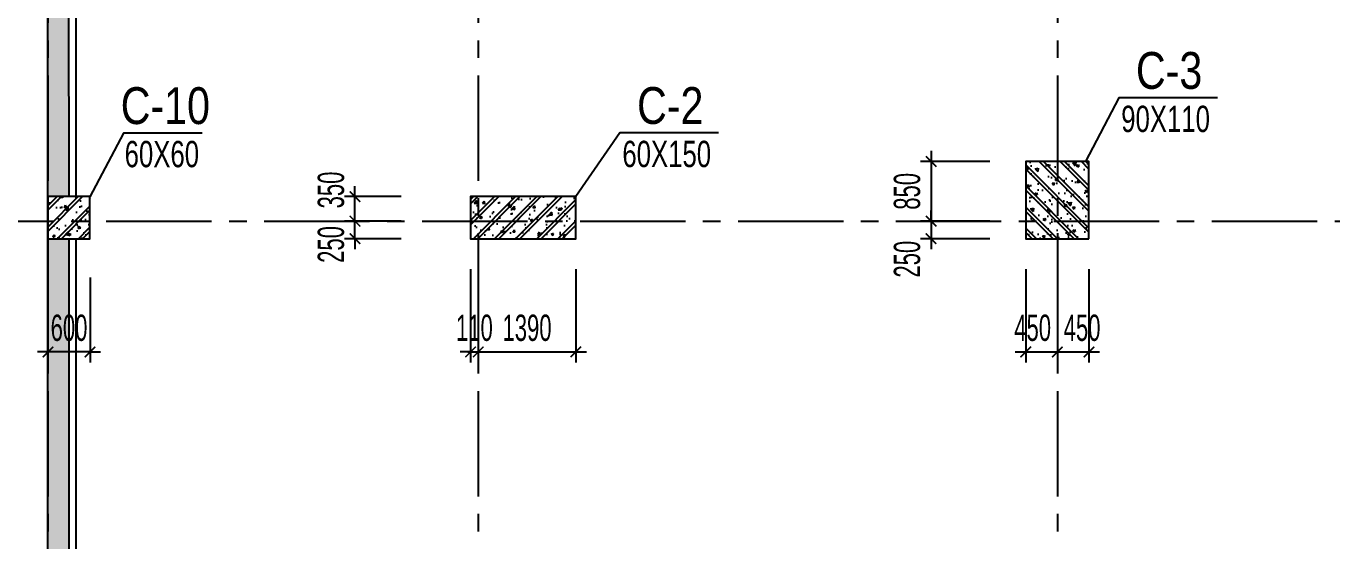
# Model space of a CAD drawing. Extents: x 1719887 to 1865417, y -150890 to 59748.
# Drawn here: x 1731479 to 1750081, y -11816 to -4479 of the extents above; entities that cross this region are included whole.
import ezdxf
from ezdxf.enums import TextEntityAlignment as Align

# ---------------------------------------------------------------- set-up
doc = ezdxf.new("R2010")
doc.units = 0
doc.header["$LTSCALE"] = 1000
doc.header["$MEASUREMENT"] = 0
doc.header["$PDMODE"] = 3
doc.linetypes.add('CENTER2', pattern=[1.125, 0.75, -0.125, 0.125, -0.125])
doc.layers.get('0').update_dxf_attribs({"linetype": 'CONTINUOUS'})
doc.layers.get('Defpoints').update_dxf_attribs({"linetype": 'CONTINUOUS'})
for name, color, linetype in [('CDC.01.AXIS', 160, 'CENTER2'), ('CDC.02.DIM', 1, 'CONTINUOUS'), ('CDC.05.STEEL', 4, 'CONTINUOUS'), ('CDC.06.TEXT', 2, 'CONTINUOUS'), ('CDC.10.HATCH', 9, 'CONTINUOUS'), ('CDC.11.NOTE', 8, 'CONTINUOUS')]:
    doc.layers.add(name, color=color, linetype=linetype)
doc.styles.add('ARIAL', font='arial.ttf', dxfattribs={"width": 0.6})
doc.dimstyles.new('D150', dxfattribs={"dimscale": 150, "dimtxt": 2.5, "dimasz": 1, "dimexe": 1, "dimexo": 0, "dimgap": 1, "dimtad": 1, "dimdec": 0, "dimdsep": 46, "dimtxsty": 'ARIAL', "dimblk": 'ARCHTICK', "dimcen": 1, "dimdle": 1, "dimclrd": 1, "dimclre": 1, "dimclrt": 2, "dimadec": 0, "dimazin": 0, "dimtfac": 0.00072, "dimtdec": 0, "dimtix": 1, "dimtmove": 2, "dimatfit": 3, "dimldrblk": 'ARCHTICK', "dimfxl": 1, "dimtolj": 1, "dimlwd": -1, "dimlwe": -1, "dimarcsym": 0})

# ---------------------------------------------------------------- blocks, each defined once
blk = doc.blocks.new('TH1')
at = {"layer": 'CDC.10.HATCH'}
h = blk.add_hatch(dxfattribs=at)
h.set_pattern_fill('CHAU-01', color=256, scale=80, style=0, pattern_type=2)
h.set_pattern_definition([(50, (0, 0), (573.80815, -50.20171), [60, -660]), (355, (0, 0), (-111.00107, 601.7537), [48, -528]), (100.4514, (47.8, -4.2), (462.8075, 551.55163), [50.99215, -560.91369]), (46.1842, (0, 160), (853.79284, -132.4152), [90, -990]), (96.6356, (71.15, 149), (747.73016, 779.2943), [76.48823, -841.3704]), (351.1842, (0, 160), (747.72956, 779.2949), [72, -792]), (21, (80, 120), (477.52564, -322.09511), [60, -660]), (326, (80, 120), (194.65227, 580.12004), [48, -528]), (71.4514, (119.8, 93.16), (672.1781, 258.0244), [50.99215, -560.91369]), (37.5, (0, 0), (9.727884, 266.315083), [0, -521.6, 0, -536, 0, -530]), (7.5, (0, 0), (210.45563, 315.52937), [0, -305.6, 0, -509.6, 0, -202]), (327.5, (-178.4, 0), (427.05795, -18.043897), [0, -200, 0, -624, 0, -828]), (317.5, (-258.4, 0), (466.548935, 80.083986), [0, -260, 0, -414.4, 0, -588]), (45, (0, 0), (-240.416306, 240.416306), []), (45, (0, 98), (-240.416306, 240.416306), [])])
h.paths.add_polyline_path([(1734850, -103598), (1734550, -103598), (1734550, -110158), (1734850, -110158)])
h.paths.add_polyline_path([(1734849, -96348), (1734549, -96348), (1734550, -102998), (1734850, -102998)])
h.paths.add_polyline_path([(1734849, -87748), (1734549, -87748), (1734549, -95748), (1734849, -95748)])
h.paths.add_polyline_path([(1734849, -80497), (1734549, -80497), (1734549, -87148), (1734849, -87148)])
h.paths.add_polyline_path([(1734849, -73338), (1734549, -73338), (1734549, -79897), (1734849, -79897)])
h.paths.add_polyline_path([(1734849, -68421), (1734549, -68421), (1734549, -72738), (1734849, -72738)])
h.paths.add_polyline_path([(1738394, -64148), (1740570, -64148), (1740570, -63848), (1738264, -63848), (1734549, -67821), (1734960, -67821)])
h = blk.add_hatch(dxfattribs=at)
h.set_pattern_fill('CHAU-01', color=256, scale=50, style=0, pattern_type=2)
h.set_pattern_definition([(310, (-16500, -183495.4), (358.63009, 31.376067), [37.5, -412.5]), (5, (-16500, -183495.4), (-69.37567, -376.09607), [30, -330]), (259.5486, (-16470.1, -183492.77), (289.25469, -344.71977), [31.870095, -350.571056]), (313.8158, (-16500, -183595.4), (533.62052, 82.75951), [56.25, -618.75]), (263.3644, (-16455.53, -183588.5), (467.33135, -487.05894), [47.80514, -525.8565]), (8.8158, (-16500, -183595.4), (467.33097, -487.0593), [45, -495]), (339, (-16450, -183570.4), (298.453526, 201.309445), [37.5, -412.5]), (34, (-16450, -183570.4), (121.657666, -362.57502), [30, -330]), (288.5486, (-16425.13, -183553.6), (420.111314, -161.26525), [31.870095, -350.571056]), (322.5, (-16500, -183495.39), (6.079928, -166.446927), [0, -326, 0, -335, 0, -331.25]), (352.5, (-16500, -183495.39), (131.534769, -197.205856), [0, -191, 0, -318.5, 0, -126.25]), (32.5, (-16611.5, -183495.39), (266.911218, 11.277436), [0, -125, 0, -390, 0, -517.5]), (42.5, (-16661.5, -183495.39), (291.593085, -50.05249), [0, -162.5, 0, -259, 0, -367.5]), (315, (-16500, -183495.39), (-150.26019, -150.26019), []), (315, (-16500, -183556.64), (-150.26019, -150.26019), [])])
h.paths.add_polyline_path([(1748930, -103598), (1748480, -103598), (1748480, -103348), (1748930, -103348)])
h.paths.add_polyline_path([(1748930, -103348), (1748480, -103348), (1748480, -102498), (1748930, -102498)])
h.paths.add_polyline_path([(1749380, -103348), (1748930, -103348), (1748930, -102498), (1749380, -102498)])
h.paths.add_polyline_path([(1749380, -103598), (1748930, -103598), (1748930, -103348), (1749380, -103348)])
h = blk.add_hatch(dxfattribs=at)
h.set_pattern_fill('CHAU-01', color=256, scale=50, angle=270, style=0, pattern_type=2)
h.set_pattern_definition([(220, (3483904.8, -410319.12), (31.376067, -358.63009), [37.5, -412.5]), (275, (3483904.8, -410319.1), (-376.09607, 69.37567), [30, -330]), (169.5486, (3483907.43, -410349), (-344.71977, -289.25469), [31.870095, -350.571056]), (223.8158, (3483804.8, -410319.1), (82.75951, -533.62052), [56.25, -618.75]), (173.3644, (3483811.7, -410363.6), (-487.05894, -467.33135), [47.80514, -525.8565]), (278.8158, (3483804.8, -410319.1), (-487.0593, -467.33097), [45, -495]), (249, (3483829.8, -410369.12), (201.309445, -298.453526), [37.5, -412.5]), (304, (3483829.8, -410369.1), (-362.57502, -121.657666), [30, -330]), (198.5486, (3483846.6, -410394), (-161.26525, -420.111314), [31.870095, -350.571056]), (232.5, (3483904.81, -410319.12), (-166.446927, -6.079928), [0, -326, 0, -335, 0, -331.25]), (262.5, (3483904.81, -410319.12), (-197.205856, -131.534769), [0, -191, 0, -318.5, 0, -126.25]), (302.5, (3483904.81, -410207.62), (11.277436, -266.911218), [0, -125, 0, -390, 0, -517.5]), (312.5, (3483904.81, -410157.62), (-50.05249, -291.593085), [0, -162.5, 0, -259, 0, -367.5]), (225, (3483904.81, -410319.12), (-150.26019, 150.26019), []), (225, (3483843.56, -410319.12), (-150.26019, 150.26019), [])])
h.paths.add_polyline_path([(1734548, -103598), (1735148, -103598), (1735148, -102998), (1734548, -102998)])
h = blk.add_hatch(dxfattribs=at)
h.set_pattern_fill('CHAU-01', color=256, scale=50, style=0, pattern_type=2)
h.set_pattern_definition([(50, (0, 0), (358.63009, -31.376067), [37.5, -412.5]), (355, (0, 0), (-69.37567, 376.09607), [30, -330]), (100.4514, (29.9, -2.6), (289.25469, 344.71977), [31.870095, -350.571056]), (46.1842, (0, 100), (533.62052, -82.75951), [56.25, -618.75]), (96.6356, (44.47, 93.1), (467.33135, 487.05894), [47.80514, -525.8565]), (351.1842, (0, 100), (467.33097, 487.0593), [45, -495]), (21, (50, 75), (298.453526, -201.309445), [37.5, -412.5]), (326, (50, 75), (121.657666, 362.57502), [30, -330]), (71.4514, (74.87, 58.22), (420.111314, 161.26525), [31.870095, -350.571056]), (37.5, (0, 0), (6.079928, 166.446927), [0, -326, 0, -335, 0, -331.25]), (7.5, (0, 0), (131.534769, 197.205856), [0, -191, 0, -318.5, 0, -126.25]), (327.5, (-111.5, 0), (266.911218, -11.277436), [0, -125, 0, -390, 0, -517.5]), (317.5, (-161.5, 0), (291.593085, 50.05249), [0, -162.5, 0, -259, 0, -367.5]), (45, (0, 0), (-150.26019, 150.26019), []), (45, (0, 61.25), (-150.26019, 150.26019), [])])
h.paths.add_polyline_path([(1742070, -102998), (1740680, -102998), (1740680, -103348), (1742070, -103348)])
h.paths.add_polyline_path([(1742070, -103348), (1740680, -103348), (1740680, -103598), (1742070, -103598)])
h.paths.add_polyline_path([(1740680, -103348), (1740570, -103348), (1740570, -103598), (1740680, -103598)])
h.paths.add_polyline_path([(1740680, -102998), (1740570, -102998), (1740570, -103348), (1740680, -103348)])
at = {"layer": 'CDC.01.AXIS', "ltscale": 2}
for p, q in [((1734550, -63021), (1734550, -119734)), ((1740680, -63021), (1740680, -119734)), ((1748930, -63021), (1748930, -119734)), ((1733131, -103348), (1840145, -103348))]:
    blk.add_line(p, q, dxfattribs=at)
at = {"layer": 'CDC.05.STEEL'}
for p, q in [((1734550, -119137), (1734549, -67821)), ((1734850, -102998), (1734849, -96348)), ((1734950, -102998), (1734949, -96348)), ((1734850, -110158), (1734850, -103598)), ((1734950, -110158), (1734950, -103598))]:
    blk.add_line(p, q, dxfattribs=at)
at = {"layer": 'CDC.05.STEEL', "ltscale": 2000}
for points in [[(1749380, -103598), (1749380, -102498), (1748480, -102498), (1748480, -103598)], [(1734548, -102998), (1734548, -103598), (1735148, -103598), (1735148, -102998)], [(1742070, -102998), (1740570, -102998), (1740570, -103598), (1742070, -103598)]]:
    blk.add_lwpolyline(points, close=True, dxfattribs=at)
blk = doc.blocks.new('_ARCHTICK')
at = {"color": 0, "linetype": 'ByBlock', "const_width": 0.15}
blk.add_lwpolyline([(-0.5, -0.5), (0.5, 0.5)], dxfattribs=at)
blk = doc.blocks.new('*D587')
at = {"layer": 'CDC.02.DIM', "color": 1, "transparency": 16777216}
for p, q in [((1737810, -7941), (1737810, -9273)), ((1737920, -7941), (1737920, -9273)), ((1737810, -9123), (1737660, -9123)), ((1737810, -9123), (1737920, -9123)), ((1737920, -9123), (1738070, -9123))]:
    blk.add_line(p, q, dxfattribs=at)
at = {"layer": 'Defpoints', "color": 0, "transparency": 16777216}
for p in [(1737810, -7941), (1737920, -7941), (1737920, -9123)]:
    blk.add_point(p, dxfattribs=at)
at = {"layer": 'CDC.02.DIM', "color": 1, "transparency": 16777216, "xscale": 150, "yscale": 150, "zscale": 150}
blk.add_blockref('_ARCHTICK', (1737810, -9123), dxfattribs=at)
at = {"layer": 'CDC.02.DIM', "color": 1, "transparency": 16777216, "xscale": 150, "yscale": 150, "zscale": 150, "rotation": 180}
blk.add_blockref('_ARCHTICK', (1737920, -9123), dxfattribs=at)
at = {"layer": 'CDC.02.DIM', "color": 2, "transparency": 16777216, "insert": (1737865, -8781), "char_height": 375, "attachment_point": 5, "style": 'ARIAL'}
blk.add_mtext('\\A1;110', dxfattribs=at)
blk = doc.blocks.new('*D588')
at = {"layer": 'CDC.02.DIM', "color": 1, "transparency": 16777216}
for p, q in [((1737920, -7941), (1737920, -9273)), ((1739310, -7941), (1739310, -9273)), ((1737770, -9123), (1739460, -9123))]:
    blk.add_line(p, q, dxfattribs=at)
at = {"layer": 'Defpoints', "color": 0, "transparency": 16777216}
for p in [(1737920, -7941), (1739310, -7941), (1739310, -9123)]:
    blk.add_point(p, dxfattribs=at)
at = {"layer": 'CDC.02.DIM', "color": 1, "transparency": 16777216, "xscale": 150, "yscale": 150, "zscale": 150, "rotation": 180}
blk.add_blockref('_ARCHTICK', (1737920, -9123), dxfattribs=at)
at = {"layer": 'CDC.02.DIM', "color": 1, "transparency": 16777216, "xscale": 150, "yscale": 150, "zscale": 150}
blk.add_blockref('_ARCHTICK', (1739310, -9123), dxfattribs=at)
at = {"layer": 'CDC.02.DIM', "color": 2, "transparency": 16777216, "insert": (1738615, -8781), "char_height": 375, "attachment_point": 5, "style": 'ARIAL'}
blk.add_mtext('\\A1;1390', dxfattribs=at)
blk = doc.blocks.new('*D589')
at = {"layer": 'CDC.02.DIM', "color": 1, "transparency": 16777216}
for p, q in [((1745720, -7941), (1745720, -9273)), ((1746170, -7941), (1746170, -9273)), ((1745570, -9123), (1746320, -9123))]:
    blk.add_line(p, q, dxfattribs=at)
at = {"layer": 'Defpoints', "color": 0, "transparency": 16777216}
for p in [(1745720, -7941), (1746170, -7941), (1746170, -9123)]:
    blk.add_point(p, dxfattribs=at)
at = {"layer": 'CDC.02.DIM', "color": 1, "transparency": 16777216, "xscale": 150, "yscale": 150, "zscale": 150, "rotation": 180}
blk.add_blockref('_ARCHTICK', (1745720, -9123), dxfattribs=at)
at = {"layer": 'CDC.02.DIM', "color": 1, "transparency": 16777216, "xscale": 150, "yscale": 150, "zscale": 150}
blk.add_blockref('_ARCHTICK', (1746170, -9123), dxfattribs=at)
at = {"layer": 'CDC.02.DIM', "color": 2, "transparency": 16777216, "insert": (1745818, -8781), "char_height": 375, "attachment_point": 5, "style": 'ARIAL'}
blk.add_mtext('\\A1;450', dxfattribs=at)
blk = doc.blocks.new('*D590')
at = {"layer": 'CDC.02.DIM', "color": 1, "transparency": 16777216}
for p, q in [((1746170, -7941), (1746170, -9273)), ((1746620, -7941), (1746620, -9273)), ((1746020, -9123), (1746770, -9123))]:
    blk.add_line(p, q, dxfattribs=at)
at = {"layer": 'Defpoints', "color": 0, "transparency": 16777216}
for p in [(1746170, -7941), (1746620, -7941), (1746620, -9123)]:
    blk.add_point(p, dxfattribs=at)
at = {"layer": 'CDC.02.DIM', "color": 1, "transparency": 16777216, "xscale": 150, "yscale": 150, "zscale": 150, "rotation": 180}
blk.add_blockref('_ARCHTICK', (1746170, -9123), dxfattribs=at)
at = {"layer": 'CDC.02.DIM', "color": 1, "transparency": 16777216, "xscale": 150, "yscale": 150, "zscale": 150}
blk.add_blockref('_ARCHTICK', (1746620, -9123), dxfattribs=at)
at = {"layer": 'CDC.02.DIM', "color": 2, "transparency": 16777216, "insert": (1746522, -8781), "char_height": 375, "attachment_point": 5, "style": 'ARIAL'}
blk.add_mtext('\\A1;450', dxfattribs=at)
blk = doc.blocks.new('*D599')
at = {"layer": 'CDC.02.DIM', "color": 1, "transparency": 16777216}
for p, q in [((1731790, -8060), (1731790, -9273)), ((1732390, -8060), (1732390, -9273)), ((1731790, -9123), (1731640, -9123)), ((1732390, -9123), (1731790, -9123)), ((1732390, -9123), (1732540, -9123))]:
    blk.add_line(p, q, dxfattribs=at)
at = {"layer": 'Defpoints', "color": 0, "transparency": 16777216}
for p in [(1731790, -8060), (1732390, -8060), (1731790, -9123)]:
    blk.add_point(p, dxfattribs=at)
at = {"layer": 'CDC.02.DIM', "color": 1, "transparency": 16777216, "xscale": 150, "yscale": 150, "zscale": 150}
blk.add_blockref('_ARCHTICK', (1731790, -9123), dxfattribs=at)
at = {"layer": 'CDC.02.DIM', "color": 1, "transparency": 16777216, "xscale": 150, "yscale": 150, "zscale": 150, "rotation": 180}
blk.add_blockref('_ARCHTICK', (1732390, -9123), dxfattribs=at)
at = {"layer": 'CDC.02.DIM', "color": 2, "transparency": 16777216, "insert": (1732090, -8781), "char_height": 375, "attachment_point": 5, "style": 'ARIAL'}
blk.add_mtext('\\A1;600', dxfattribs=at)
blk = doc.blocks.new('*D746')
at = {"layer": 'CDC.02.DIM', "color": 1, "transparency": 16777216}
for p, q in [((1744371, -6259), (1744371, -7409)), ((1745206, -6409), (1744221, -6409)), ((1745206, -7259), (1744221, -7259))]:
    blk.add_line(p, q, dxfattribs=at)
at = {"layer": 'Defpoints', "color": 0, "transparency": 16777216}
for p in [(1745206, -6409), (1744371, -7259), (1745206, -7259)]:
    blk.add_point(p, dxfattribs=at)
at = {"layer": 'CDC.02.DIM', "color": 1, "transparency": 16777216, "xscale": 150, "yscale": 150, "zscale": 150}
for p, rotation in [((1744371, -6409), 90), ((1744371, -7259), 270)]:
    blk.add_blockref('_ARCHTICK', p, dxfattribs=dict(at, rotation=rotation))
at = {"layer": 'CDC.02.DIM', "color": 2, "transparency": 16777216, "insert": (1744030, -6834), "char_height": 375, "attachment_point": 5, "rotation": 90, "style": 'ARIAL'}
blk.add_mtext('\\A1;850', dxfattribs=at)
blk = doc.blocks.new('*D747')
at = {"layer": 'CDC.02.DIM', "color": 1, "transparency": 16777216}
for p, q in [((1744371, -7259), (1744371, -7109)), ((1745206, -7259), (1744221, -7259)), ((1744371, -7259), (1744371, -7509)), ((1745206, -7509), (1744221, -7509)), ((1744371, -7509), (1744371, -7659))]:
    blk.add_line(p, q, dxfattribs=at)
at = {"layer": 'Defpoints', "color": 0, "transparency": 16777216}
for p in [(1745206, -7259), (1744371, -7509), (1745206, -7509)]:
    blk.add_point(p, dxfattribs=at)
at = {"layer": 'CDC.02.DIM', "color": 1, "transparency": 16777216, "xscale": 150, "yscale": 150, "zscale": 150}
for p, rotation in [((1744371, -7259), 270), ((1744371, -7509), 90)]:
    blk.add_blockref('_ARCHTICK', p, dxfattribs=dict(at, rotation=rotation))
at = {"layer": 'CDC.02.DIM', "color": 2, "transparency": 16777216, "insert": (1744030, -7801), "char_height": 375, "attachment_point": 5, "rotation": 90, "style": 'ARIAL'}
blk.add_mtext('\\A1;250', dxfattribs=at)
blk = doc.blocks.new('*D823')
at = {"layer": 'CDC.02.DIM', "color": 1, "transparency": 16777216}
for p, q in [((1736164, -7259), (1736164, -7109)), ((1736824, -7259), (1736014, -7259)), ((1736164, -7509), (1736164, -7259)), ((1736824, -7509), (1736014, -7509)), ((1736164, -7509), (1736164, -7659))]:
    blk.add_line(p, q, dxfattribs=at)
at = {"layer": 'Defpoints', "color": 0, "transparency": 16777216}
for p in [(1736164, -7259), (1736824, -7259), (1736824, -7509)]:
    blk.add_point(p, dxfattribs=at)
at = {"layer": 'CDC.02.DIM', "color": 1, "transparency": 16777216, "xscale": 150, "yscale": 150, "zscale": 150}
for p, rotation in [((1736164, -7259), 270), ((1736164, -7509), 90)]:
    blk.add_blockref('_ARCHTICK', p, dxfattribs=dict(at, rotation=rotation))
at = {"layer": 'CDC.02.DIM', "color": 2, "transparency": 16777216, "insert": (1735823, -7591), "char_height": 375, "attachment_point": 5, "rotation": 90, "style": 'ARIAL'}
blk.add_mtext('\\A1;250', dxfattribs=at)
blk = doc.blocks.new('*D824')
at = {"layer": 'CDC.02.DIM', "color": 1, "transparency": 16777216}
for p, q in [((1736164, -7409), (1736164, -6759)), ((1736824, -6909), (1736014, -6909)), ((1736824, -7259), (1736014, -7259))]:
    blk.add_line(p, q, dxfattribs=at)
at = {"layer": 'Defpoints', "color": 0, "transparency": 16777216}
for p in [(1736164, -6909), (1736824, -6909), (1736824, -7259)]:
    blk.add_point(p, dxfattribs=at)
at = {"layer": 'CDC.02.DIM', "color": 1, "transparency": 16777216, "xscale": 150, "yscale": 150, "zscale": 150}
for p, rotation in [((1736164, -6909), 90), ((1736164, -7259), 270)]:
    blk.add_blockref('_ARCHTICK', p, dxfattribs=dict(at, rotation=rotation))
at = {"layer": 'CDC.02.DIM', "color": 2, "transparency": 16777216, "insert": (1735823, -6815), "char_height": 375, "attachment_point": 5, "rotation": 90, "style": 'ARIAL'}
blk.add_mtext('\\A1;350', dxfattribs=at)

msp = doc.modelspace()

# ---------------------------------------------------------------- linework, layer by layer
at = {"layer": 'CDC.11.NOTE'}
for points in [[(1748450.9, -5501.2), (1747046.1, -5501.2), (1746570.2, -6408.7)], [(1733985.2, -6002.7), (1732864.4, -6002.7), (1732388.4, -6910.2)], [(1741344.1, -6001), (1739939.3, -6001), (1739310.2, -6909.2)]]:
    msp.add_lwpolyline(points, dxfattribs=at)

# ---------------------------------------------------------------- block references
at = {"layer": 'CDC.10.HATCH'}
msp.add_blockref('TH1', (-2759.9, 96088.6), dxfattribs=at)

# ---------------------------------------------------------------- texts
at = {"layer": 'CDC.06.TEXT', "style": 'ARIAL'}
for s, height, width, p in [('C-3', 525, 0.8, (1747761.9, -5111)), ('C-10', 525, 0.8, (1733462.2, -5612.6)), ('C-2', 525, 0.8, (1740655.1, -5610.9)), ('90X110', 375, 0.7, (1747712, -5801.2)), ('60X60', 375, 0.7, (1733412.3, -6302.8)), ('60X150', 375, 0.7, (1740605.2, -6301.1))]:
    msp.add_text(s, height=height, dxfattribs=dict(at, width=width)).set_placement(p, align=Align.MIDDLE_CENTER)

# ---------------------------------------------------------------- dimensions: what is measured, and where the dimension line sits
at = {"layer": 'CDC.02.DIM'}
dim = msp.add_linear_dim(base=(1744371.3, -7259.1), p1=(1745206.1, -6409.2), p2=(1745206.1, -7259.1), angle=90, dimstyle='D150', dxfattribs=at)
dim.commit()
dim.dimension.update_dxf_attribs({"geometry": '*D746', "text_midpoint": (1744029.9, -6834.1)})
for base, p1, p2, angle, picture, middle in [((1736164.3, -6909.2), (1736823.6, -7259.1), (1736823.6, -6909.2), 270, '*D824', (1735822.7, -6815.5)), ((1736164.3, -7259.1), (1736823.6, -7509.2), (1736823.6, -7259.1), 270, '*D823', (1735822.8, -7591)), ((1744371.3, -7509.2), (1745206.1, -7259.1), (1745206.1, -7509.2), 90, '*D747', (1744029.9, -7800.8))]:
    dim = msp.add_linear_dim(base=base, p1=p1, p2=p2, angle=angle, dimstyle='D150', dxfattribs=at)
    dim.commit()
    dim.dimension.update_dxf_attribs({"geometry": picture, "text_midpoint": middle, "dimtype": 160})
for base, p1, p2, picture, middle in [((1737919.9, -9122.8), (1737810, -7941.2), (1737919.9, -7941.2), '*D587', (1737864.9, -8781.4)), ((1739310, -9122.8), (1737919.9, -7941.2), (1739310, -7941.2), '*D588', (1738614.9, -8781.2)), ((1731789.9, -9122.8), (1732389.8, -8059.9), (1731789.9, -8059.9), '*D599', (1732089.8, -8781.4))]:
    dim = msp.add_linear_dim(base=base, p1=p1, p2=p2, dimstyle='D150', dxfattribs=at)
    dim.commit()
    dim.dimension.update_dxf_attribs({"geometry": picture, "text_midpoint": middle})
for base, p1, p2, picture, middle in [((1746169.9, -9122.8), (1745719.9, -7941.2), (1746169.9, -7941.2), '*D589', (1745817.8, -8781.4)), ((1746619.9, -9122.8), (1746169.9, -7941.2), (1746619.9, -7941.2), '*D590', (1746522, -8781.4))]:
    dim = msp.add_linear_dim(base=base, p1=p1, p2=p2, dimstyle='D150', dxfattribs=at)
    dim.commit()
    dim.dimension.update_dxf_attribs({"geometry": picture, "text_midpoint": middle, "dimtype": 160})

doc.saveas('drawing.dxf')
